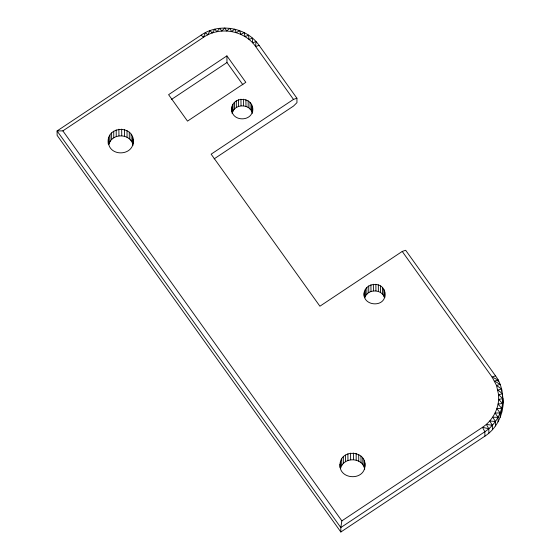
<?xml version="1.0" encoding="UTF-8"?>
<svg xmlns="http://www.w3.org/2000/svg" width="560" height="560" viewBox="0 0 560 560"><rect width="100%" height="100%" fill="white"/><g stroke="black" fill="none" stroke-linecap="round" stroke-linejoin="round"><path stroke-width="0.84" d="M502.614 407.939C503.433 396.851 502.523 385.042 495.516 375.858L405.671 250.264L402.227 251.44L319.907 306.208L211.148 154.168L293.468 99.4L296.912 98.224L259.084 45.346C246.484 27.195 219.233 22.638 201.138 35.112L57.078 130.956L57.127 135.38L340.844 532L484.904 436.156C497.238 428.155 504.161 413.259 502.873 398.678L498.575 394.66L496.531 385.434L492.072 377.034L402.227 251.44M231.812 111.608C229.152 95.361 255.227 95.361 252.644 111.608M252.616 109.116C252.931 122.08 231.469 122.087 231.791 109.123M364.497 291.809C360.738 305.963 385.238 308.742 385.021 294.21C384.65 279.027 360.15 282.604 364.553 297.612M501.697 391.279L501.669 389.067L497.868 389.984L502.572 393.834L498.575 394.66L498.652 399.392L502.565 403.515C501.109 414.925 494.403 425.376 484.862 431.732L340.795 527.576L57.078 130.956L62.86 130.872L341.852 520.884L340.795 527.576L340.844 532M133.287 143.591C135.947 123.942 104.321 125.244 108.472 144.627M133.273 141.932C132.699 155.869 110.222 156.772 108.458 142.968M340.039 464.177C340.725 448.665 366.471 450.303 364.973 465.843C364.287 481.355 338.548 479.717 340.039 464.177L340.074 467.502M252.385 113.351C250.194 103.411 234.367 103.418 232.162 113.358L232.092 106.715M364.861 297.689C367.465 288.708 381.892 288.701 384.496 297.689M133.042 145.229C130.935 133.294 112.084 132.629 108.913 144.256L108.843 137.62M364.742 469.133C362.635 457.205 343.784 456.533 340.62 468.167L340.55 461.524M62.86 130.872L203.49 37.31C219.786 26.096 244.286 30.191 255.64 46.522L293.468 99.4M226.905 55.881L168.595 94.675L187.509 121.121L245.819 82.327L226.905 55.881L226.975 62.524L242.9 84.784M171.542 99.4L226.975 62.524M214.137 158.872L293.538 106.043L296.961 102.655L296.912 98.224M341.852 520.884L482.482 427.322C491.792 421.134 498.05 410.592 498.652 399.392L502.873 398.678M259.084 45.346L255.64 46.522L255.983 41.524L252.602 42.812L252.427 38.101L249.081 39.522L248.472 35.105L245.147 36.701L244.167 32.599L240.87 34.398L239.582 30.611L236.306 32.655L234.78 29.169L231.553 31.5L229.831 28.294L226.681 30.954L224.812 28L221.781 31.031L219.786 28.294L216.923 31.717L214.837 29.169L212.205 33.012L210.035 30.611L207.704 34.888L205.45 32.606L203.49 37.31L201.138 35.112M495.516 375.858L492.072 377.034L498.113 380.009L498.134 381.486M498.113 380.009L494.585 381.094L500.178 384.433L496.531 385.434L501.669 389.067M502.565 403.515L498.078 404.082L501.655 408.289L501.704 412.713M501.655 408.289L496.881 408.674L500.157 412.916L500.206 417.34M500.157 412.916L495.068 413.063L498.092 417.34L498.134 421.764M498.092 417.34L492.674 417.2L495.488 421.491L495.53 425.915M495.488 421.491L489.748 420.994L492.38 425.313L492.429 429.737M492.38 425.313L486.332 424.382L488.824 428.743L488.866 433.167M488.824 428.743L482.482 427.322L484.862 431.732L484.904 436.156M502.922 403.102L502.6 396.046M384.72 291.802L384.783 297.612M383.831 289.541L383.901 296.177M382.403 287.546L382.473 294.189M380.527 285.943L380.597 292.579M378.308 284.823L378.378 291.459M375.865 284.242L375.935 290.878M373.359 284.242L373.429 290.878M370.916 284.823L370.986 291.459M368.697 285.943L368.767 292.586M366.814 287.553L366.884 294.189M365.386 289.541L365.456 296.184M364.854 463.141L364.889 466.466M364.119 460.544L364.189 467.18M362.796 458.164L362.866 464.8M360.962 456.127L361.032 462.77M358.701 454.538L358.771 461.174M356.132 453.474L356.202 460.11M353.381 452.991L353.451 459.627M350.581 453.103L350.651 459.746M347.886 453.817L347.956 460.46M345.415 455.098L345.485 461.734M343.301 456.869L343.371 463.505M341.656 459.046L341.726 465.682M252.315 106.715L252.371 111.692M251.426 104.454L251.496 111.09M250.005 102.459L250.075 109.095M248.129 100.856L248.199 107.492M245.903 99.729L245.973 106.365M243.467 99.155L243.537 105.791M240.954 99.155L241.024 105.791M238.518 99.729L238.588 106.372M236.292 100.856L236.362 107.492M234.416 102.459L234.486 109.102M232.988 104.454L233.058 111.09M133.154 139.237L133.196 143.388M132.412 136.633L132.482 143.276M131.096 134.26L131.166 140.896M129.262 132.223L129.325 138.859M127.001 130.634L127.071 137.27M124.425 129.57L124.495 136.206M121.674 129.087L121.744 135.723M118.881 129.199L118.951 135.835M116.179 129.913L116.249 136.549M113.715 131.187L113.785 137.823M111.601 132.958L111.671 139.601M109.949 135.142L110.019 141.778M108.367 142.765L108.381 144.424"/></g></svg>
